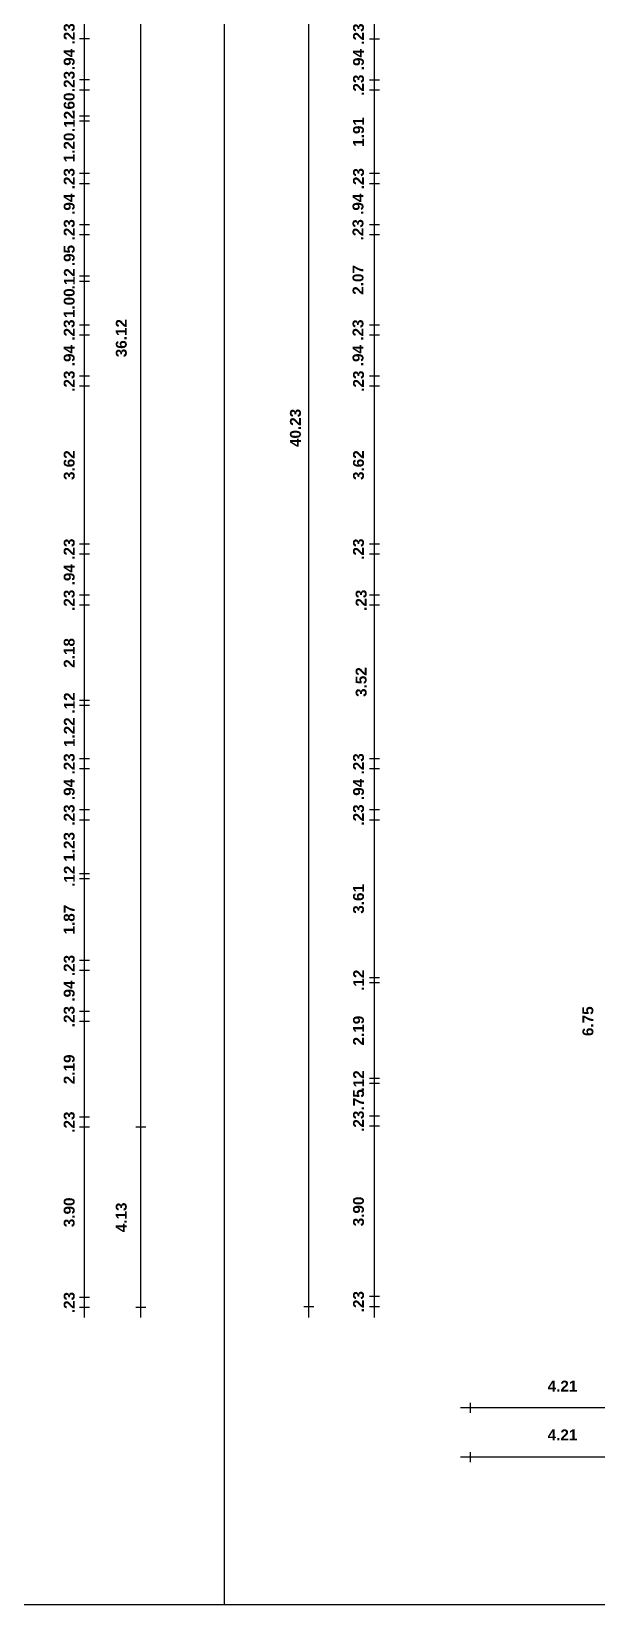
# Model space of a CAD drawing. Header units: metres. Extents: x 1336 to 1656, y -163 to -53.
# Drawn here: x 1495.86 to 1508.82, y -163 to -126.99 of the extents above; entities that cross this region are included whole.
import ezdxf

# ---------------------------------------------------------------- set-up
doc = ezdxf.new("R2010")
doc.units = ezdxf.units.M
doc.header["$PDMODE"] = 3
doc.header["$PDSIZE"] = -15
doc.styles.add('Ar Bold', font='arialbd.ttf')
doc.dimstyles.new('~dimensions', dxfattribs={"dimtxt": 0.25, "dimasz": 0.17, "dimexe": 0.05, "dimexo": 0.0625, "dimgap": 0.06, "dimtad": 1, "dimzin": 4, "dimdsep": 46, "dimtxsty": 'Ar Bold', "dimcen": 0.09, "dimse1": 1, "dimse2": 1, "dimsd1": 1, "dimsd2": 1, "dimclrt": 71, "dimadec": 0, "dimazin": 0, "dimtfac": 1, "dimtix": 1, "dimtofl": 0, "dimtmove": 2, "dimatfit": 3, "dimfxl": 0, "dimtolj": 1, "dimtzin": 0, "dimarcsym": 0})

# ---------------------------------------------------------------- blocks, each defined once
blk = doc.blocks.new('*D1177')
at = {"layer": 'Defpoints', "color": 0}
for p in [(1496.917, -155.974), (1496.964, -155.974), (1496.964, -156.204)]:
    blk.add_point(p, dxfattribs=at)
at = {"color": 71, "insert": (1496.729, -156.089), "char_height": 0.25, "attachment_point": 5, "rotation": 90, "style": 'Ar Bold'}
blk.add_mtext('\\A1;.23', dxfattribs=at)
blk = doc.blocks.new('*D1178')
at = {"layer": 'Defpoints', "color": 0}
for p in [(1496.917, -152.074), (1496.964, -152.074), (1496.964, -155.974)]:
    blk.add_point(p, dxfattribs=at)
at = {"color": 71, "insert": (1496.729, -154.024), "char_height": 0.25, "attachment_point": 5, "rotation": 90, "style": 'Ar Bold'}
blk.add_mtext('\\A1;3.90', dxfattribs=at)
blk = doc.blocks.new('*D1179')
at = {"layer": 'Defpoints', "color": 0}
for p in [(1496.917, -151.844), (1496.964, -151.844), (1496.964, -152.074)]:
    blk.add_point(p, dxfattribs=at)
at = {"color": 71, "insert": (1496.729, -151.959), "char_height": 0.25, "attachment_point": 5, "rotation": 90, "style": 'Ar Bold'}
blk.add_mtext('\\A1;.23', dxfattribs=at)
blk = doc.blocks.new('*D1180')
at = {"layer": 'Defpoints', "color": 0}
for p in [(1496.917, -149.659), (1496.964, -149.659), (1496.964, -151.844)]:
    blk.add_point(p, dxfattribs=at)
at = {"color": 71, "insert": (1496.729, -150.751), "char_height": 0.25, "attachment_point": 5, "rotation": 90, "style": 'Ar Bold'}
blk.add_mtext('\\A1;2.19', dxfattribs=at)
blk = doc.blocks.new('*D1181')
at = {"layer": 'Defpoints', "color": 0}
for p in [(1496.917, -149.429), (1496.964, -149.429), (1496.964, -149.659)]:
    blk.add_point(p, dxfattribs=at)
at = {"color": 71, "insert": (1496.729, -149.544), "char_height": 0.25, "attachment_point": 5, "rotation": 90, "style": 'Ar Bold'}
blk.add_mtext('\\A1;.23', dxfattribs=at)
blk = doc.blocks.new('*D1182')
at = {"layer": 'Defpoints', "color": 0}
for p in [(1496.917, -148.489), (1496.964, -148.489), (1496.964, -149.429)]:
    blk.add_point(p, dxfattribs=at)
at = {"color": 71, "insert": (1496.729, -148.959), "char_height": 0.25, "attachment_point": 5, "rotation": 90, "style": 'Ar Bold'}
blk.add_mtext('\\A1;.94', dxfattribs=at)
blk = doc.blocks.new('*D1183')
at = {"layer": 'Defpoints', "color": 0}
for p in [(1496.917, -148.259), (1496.964, -148.259), (1496.964, -148.489)]:
    blk.add_point(p, dxfattribs=at)
at = {"color": 71, "insert": (1496.729, -148.374), "char_height": 0.25, "attachment_point": 5, "rotation": 90, "style": 'Ar Bold'}
blk.add_mtext('\\A1;.23', dxfattribs=at)
blk = doc.blocks.new('*D1184')
at = {"layer": 'Defpoints', "color": 0}
for p in [(1496.917, -146.389), (1496.964, -146.389), (1496.964, -148.259)]:
    blk.add_point(p, dxfattribs=at)
at = {"color": 71, "insert": (1496.729, -147.324), "char_height": 0.25, "attachment_point": 5, "rotation": 90, "style": 'Ar Bold'}
blk.add_mtext('\\A1;1.87', dxfattribs=at)
blk = doc.blocks.new('*D1185')
at = {"layer": 'Defpoints', "color": 0}
for p in [(1496.917, -146.274), (1496.964, -146.274), (1496.964, -146.389)]:
    blk.add_point(p, dxfattribs=at)
at = {"color": 71, "insert": (1496.731, -146.331), "char_height": 0.25, "attachment_point": 5, "rotation": 90, "style": 'Ar Bold'}
blk.add_mtext('\\A1;.12', dxfattribs=at)
blk = doc.blocks.new('*D1186')
at = {"layer": 'Defpoints', "color": 0}
for p in [(1496.917, -145.044), (1496.964, -145.044), (1496.964, -146.274)]:
    blk.add_point(p, dxfattribs=at)
at = {"color": 71, "insert": (1496.729, -145.659), "char_height": 0.25, "attachment_point": 5, "rotation": 90, "style": 'Ar Bold'}
blk.add_mtext('\\A1;1.23', dxfattribs=at)
blk = doc.blocks.new('*D1187')
at = {"layer": 'Defpoints', "color": 0}
for p in [(1496.917, -144.814), (1496.964, -144.814), (1496.964, -145.044)]:
    blk.add_point(p, dxfattribs=at)
at = {"color": 71, "insert": (1496.729, -144.929), "char_height": 0.25, "attachment_point": 5, "rotation": 90, "style": 'Ar Bold'}
blk.add_mtext('\\A1;.23', dxfattribs=at)
blk = doc.blocks.new('*D1188')
at = {"layer": 'Defpoints', "color": 0}
for p in [(1496.917, -143.874), (1496.964, -143.874), (1496.964, -144.814)]:
    blk.add_point(p, dxfattribs=at)
at = {"color": 71, "insert": (1496.729, -144.344), "char_height": 0.25, "attachment_point": 5, "rotation": 90, "style": 'Ar Bold'}
blk.add_mtext('\\A1;.94', dxfattribs=at)
blk = doc.blocks.new('*D1189')
at = {"layer": 'Defpoints', "color": 0}
for p in [(1496.917, -143.644), (1496.964, -143.644), (1496.964, -143.874)]:
    blk.add_point(p, dxfattribs=at)
at = {"color": 71, "insert": (1496.729, -143.759), "char_height": 0.25, "attachment_point": 5, "rotation": 90, "style": 'Ar Bold'}
blk.add_mtext('\\A1;.23', dxfattribs=at)
blk = doc.blocks.new('*D1190')
at = {"layer": 'Defpoints', "color": 0}
for p in [(1496.917, -142.424), (1496.964, -142.424), (1496.964, -143.644)]:
    blk.add_point(p, dxfattribs=at)
at = {"color": 71, "insert": (1496.731, -143.034), "char_height": 0.25, "attachment_point": 5, "rotation": 90, "style": 'Ar Bold'}
blk.add_mtext('\\A1;1.22', dxfattribs=at)
blk = doc.blocks.new('*D1191')
at = {"layer": 'Defpoints', "color": 0}
for p in [(1496.917, -142.309), (1496.964, -142.309), (1496.964, -142.424)]:
    blk.add_point(p, dxfattribs=at)
at = {"color": 71, "insert": (1496.731, -142.366), "char_height": 0.25, "attachment_point": 5, "rotation": 90, "style": 'Ar Bold'}
blk.add_mtext('\\A1;.12', dxfattribs=at)
blk = doc.blocks.new('*D1192')
at = {"layer": 'Defpoints', "color": 0}
for p in [(1496.917, -140.129), (1496.964, -140.129), (1496.964, -142.309)]:
    blk.add_point(p, dxfattribs=at)
at = {"color": 71, "insert": (1496.729, -141.219), "char_height": 0.25, "attachment_point": 5, "rotation": 90, "style": 'Ar Bold'}
blk.add_mtext('\\A1;2.18', dxfattribs=at)
blk = doc.blocks.new('*D1193')
at = {"layer": 'Defpoints', "color": 0}
for p in [(1496.917, -139.899), (1496.964, -139.899), (1496.964, -140.129)]:
    blk.add_point(p, dxfattribs=at)
at = {"color": 71, "insert": (1496.729, -140.014), "char_height": 0.25, "attachment_point": 5, "rotation": 90, "style": 'Ar Bold'}
blk.add_mtext('\\A1;.23', dxfattribs=at)
blk = doc.blocks.new('*D1194')
at = {"layer": 'Defpoints', "color": 0}
for p in [(1496.917, -138.959), (1496.964, -138.959), (1496.964, -139.899)]:
    blk.add_point(p, dxfattribs=at)
at = {"color": 71, "insert": (1496.729, -139.429), "char_height": 0.25, "attachment_point": 5, "rotation": 90, "style": 'Ar Bold'}
blk.add_mtext('\\A1;.94', dxfattribs=at)
blk = doc.blocks.new('*D1195')
at = {"layer": 'Defpoints', "color": 0}
for p in [(1496.917, -138.729), (1496.964, -138.729), (1496.964, -138.959)]:
    blk.add_point(p, dxfattribs=at)
at = {"color": 71, "insert": (1496.729, -138.844), "char_height": 0.25, "attachment_point": 5, "rotation": 90, "style": 'Ar Bold'}
blk.add_mtext('\\A1;.23', dxfattribs=at)
blk = doc.blocks.new('*D1196')
at = {"layer": 'Defpoints', "color": 0}
for p in [(1496.917, -135.114), (1496.964, -135.114), (1496.964, -138.729)]:
    blk.add_point(p, dxfattribs=at)
at = {"color": 71, "insert": (1496.729, -136.921), "char_height": 0.25, "attachment_point": 5, "rotation": 90, "style": 'Ar Bold'}
blk.add_mtext('\\A1;3.62', dxfattribs=at)
blk = doc.blocks.new('*D1197')
at = {"layer": 'Defpoints', "color": 0}
for p in [(1496.917, -134.884), (1496.964, -134.884), (1496.964, -135.114)]:
    blk.add_point(p, dxfattribs=at)
at = {"color": 71, "insert": (1496.729, -134.999), "char_height": 0.25, "attachment_point": 5, "rotation": 90, "style": 'Ar Bold'}
blk.add_mtext('\\A1;.23', dxfattribs=at)
blk = doc.blocks.new('*D1198')
at = {"layer": 'Defpoints', "color": 0}
for p in [(1496.917, -133.944), (1496.964, -133.944), (1496.964, -134.884)]:
    blk.add_point(p, dxfattribs=at)
at = {"color": 71, "insert": (1496.729, -134.414), "char_height": 0.25, "attachment_point": 5, "rotation": 90, "style": 'Ar Bold'}
blk.add_mtext('\\A1;.94', dxfattribs=at)
blk = doc.blocks.new('*D1199')
at = {"layer": 'Defpoints', "color": 0}
for p in [(1496.917, -133.714), (1496.964, -133.714), (1496.964, -133.944)]:
    blk.add_point(p, dxfattribs=at)
at = {"color": 71, "insert": (1496.729, -133.829), "char_height": 0.25, "attachment_point": 5, "rotation": 90, "style": 'Ar Bold'}
blk.add_mtext('\\A1;.23', dxfattribs=at)
blk = doc.blocks.new('*D1200')
at = {"layer": 'Defpoints', "color": 0}
for p in [(1496.917, -132.714), (1496.964, -132.714), (1496.964, -133.714)]:
    blk.add_point(p, dxfattribs=at)
at = {"color": 71, "insert": (1496.729, -133.214), "char_height": 0.25, "attachment_point": 5, "rotation": 90, "style": 'Ar Bold'}
blk.add_mtext('\\A1;1.00', dxfattribs=at)
blk = doc.blocks.new('*D1201')
at = {"layer": 'Defpoints', "color": 0}
for p in [(1496.917, -132.599), (1496.964, -132.599), (1496.964, -132.714)]:
    blk.add_point(p, dxfattribs=at)
at = {"color": 71, "insert": (1496.731, -132.656), "char_height": 0.25, "attachment_point": 5, "rotation": 90, "style": 'Ar Bold'}
blk.add_mtext('\\A1;.12', dxfattribs=at)
blk = doc.blocks.new('*D1202')
at = {"layer": 'Defpoints', "color": 0}
for p in [(1496.917, -131.649), (1496.964, -131.649), (1496.964, -132.599)]:
    blk.add_point(p, dxfattribs=at)
at = {"color": 71, "insert": (1496.729, -132.124), "char_height": 0.25, "attachment_point": 5, "rotation": 90, "style": 'Ar Bold'}
blk.add_mtext('\\A1;.95', dxfattribs=at)
blk = doc.blocks.new('*D1203')
at = {"layer": 'Defpoints', "color": 0}
for p in [(1496.917, -131.419), (1496.964, -131.419), (1496.964, -131.649)]:
    blk.add_point(p, dxfattribs=at)
at = {"color": 71, "insert": (1496.729, -131.534), "char_height": 0.25, "attachment_point": 5, "rotation": 90, "style": 'Ar Bold'}
blk.add_mtext('\\A1;.23', dxfattribs=at)
blk = doc.blocks.new('*D1204')
at = {"layer": 'Defpoints', "color": 0}
for p in [(1496.917, -130.479), (1496.964, -130.479), (1496.964, -131.419)]:
    blk.add_point(p, dxfattribs=at)
at = {"color": 71, "insert": (1496.729, -130.949), "char_height": 0.25, "attachment_point": 5, "rotation": 90, "style": 'Ar Bold'}
blk.add_mtext('\\A1;.94', dxfattribs=at)
blk = doc.blocks.new('*D1205')
at = {"layer": 'Defpoints', "color": 0}
for p in [(1496.917, -130.249), (1496.964, -130.249), (1496.964, -130.479)]:
    blk.add_point(p, dxfattribs=at)
at = {"color": 71, "insert": (1496.729, -130.364), "char_height": 0.25, "attachment_point": 5, "rotation": 90, "style": 'Ar Bold'}
blk.add_mtext('\\A1;.23', dxfattribs=at)
blk = doc.blocks.new('*D1206')
at = {"layer": 'Defpoints', "color": 0}
for p in [(1496.917, -129.049), (1496.964, -129.049), (1496.964, -130.249)]:
    blk.add_point(p, dxfattribs=at)
at = {"color": 71, "insert": (1496.729, -129.649), "char_height": 0.25, "attachment_point": 5, "rotation": 90, "style": 'Ar Bold'}
blk.add_mtext('\\A1;1.20', dxfattribs=at)
blk = doc.blocks.new('*D1207')
at = {"layer": 'Defpoints', "color": 0}
for p in [(1496.917, -128.996), (1496.964, -128.996), (1496.964, -129.111)]:
    blk.add_point(p, dxfattribs=at)
at = {"color": 71, "insert": (1496.731, -129.053), "char_height": 0.25, "attachment_point": 5, "rotation": 90, "style": 'Ar Bold'}
blk.add_mtext('\\A1;.12', dxfattribs=at)
blk = doc.blocks.new('*D1208')
at = {"layer": 'Defpoints', "color": 0}
for p in [(1496.917, -128.334), (1496.964, -128.334), (1496.964, -128.934)]:
    blk.add_point(p, dxfattribs=at)
at = {"color": 71, "insert": (1496.729, -128.634), "char_height": 0.25, "attachment_point": 5, "rotation": 90, "style": 'Ar Bold'}
blk.add_mtext('\\A1;.60', dxfattribs=at)
blk = doc.blocks.new('*D1209')
at = {"layer": 'Defpoints', "color": 0}
for p in [(1496.917, -128.025), (1496.964, -128.025), (1496.964, -128.255)]:
    blk.add_point(p, dxfattribs=at)
at = {"color": 71, "insert": (1496.729, -128.14), "char_height": 0.25, "attachment_point": 5, "rotation": 90, "style": 'Ar Bold'}
blk.add_mtext('\\A1;.23', dxfattribs=at)
blk = doc.blocks.new('*D1210')
at = {"layer": 'Defpoints', "color": 0}
for p in [(1496.917, -127.164), (1496.964, -127.164), (1496.964, -128.104)]:
    blk.add_point(p, dxfattribs=at)
at = {"color": 71, "insert": (1496.729, -127.634), "char_height": 0.25, "attachment_point": 5, "rotation": 90, "style": 'Ar Bold'}
blk.add_mtext('\\A1;.94', dxfattribs=at)
blk = doc.blocks.new('*D1211')
at = {"layer": 'Defpoints', "color": 0}
for p in [(1496.917, -126.934), (1496.964, -126.934), (1496.964, -127.164)]:
    blk.add_point(p, dxfattribs=at)
at = {"color": 71, "insert": (1496.729, -127.049), "char_height": 0.25, "attachment_point": 5, "rotation": 90, "style": 'Ar Bold'}
blk.add_mtext('\\A1;.23', dxfattribs=at)
blk = doc.blocks.new('*D1229')
at = {"layer": 'Defpoints', "color": 0}
for p in [(1498.108, -152.074), (1498.255, -152.074), (1498.255, -156.204)]:
    blk.add_point(p, dxfattribs=at)
at = {"color": 71, "insert": (1497.921, -154.139), "char_height": 0.25, "attachment_point": 5, "rotation": 90, "style": 'Ar Bold'}
blk.add_mtext('\\A1;4.13', dxfattribs=at)
blk = doc.blocks.new('*D1230')
at = {"layer": 'Defpoints', "color": 0}
for p in [(1498.108, -115.954), (1498.255, -115.954), (1498.255, -152.074)]:
    blk.add_point(p, dxfattribs=at)
at = {"color": 71, "insert": (1497.921, -134.014), "char_height": 0.25, "attachment_point": 5, "rotation": 90, "style": 'Ar Bold'}
blk.add_mtext('\\A1;36.12', dxfattribs=at)
blk = doc.blocks.new('*D1340')
at = {"layer": 'Defpoints', "color": 0}
for p in [(1508.784, -146.274), (1508.866, -146.274), (1508.866, -153.024)]:
    blk.add_point(p, dxfattribs=at)
at = {"color": 71, "insert": (1508.597, -149.649), "char_height": 0.25, "attachment_point": 5, "rotation": 90, "style": 'Ar Bold'}
blk.add_mtext('\\A1;6.75', dxfattribs=at)
blk = doc.blocks.new('*D1341')
at = {"layer": 'Defpoints', "color": 0}
for p in [(1503.536, -155.954), (1503.595, -155.954), (1503.595, -156.184)]:
    blk.add_point(p, dxfattribs=at)
at = {"color": 71, "insert": (1503.348, -156.069), "char_height": 0.25, "attachment_point": 5, "rotation": 90, "style": 'Ar Bold'}
blk.add_mtext('\\A1;.23', dxfattribs=at)
blk = doc.blocks.new('*D1342')
at = {"layer": 'Defpoints', "color": 0}
for p in [(1503.536, -152.054), (1503.595, -152.054), (1503.595, -155.954)]:
    blk.add_point(p, dxfattribs=at)
at = {"color": 71, "insert": (1503.348, -154.004), "char_height": 0.25, "attachment_point": 5, "rotation": 90, "style": 'Ar Bold'}
blk.add_mtext('\\A1;3.90', dxfattribs=at)
blk = doc.blocks.new('*D1343')
at = {"layer": 'Defpoints', "color": 0}
for p in [(1503.536, -151.824), (1503.595, -151.824), (1503.595, -152.054)]:
    blk.add_point(p, dxfattribs=at)
at = {"color": 71, "insert": (1503.348, -151.939), "char_height": 0.25, "attachment_point": 5, "rotation": 90, "style": 'Ar Bold'}
blk.add_mtext('\\A1;.23', dxfattribs=at)
blk = doc.blocks.new('*D1344')
at = {"layer": 'Defpoints', "color": 0}
for p in [(1503.536, -151.074), (1503.595, -151.074), (1503.595, -151.824)]:
    blk.add_point(p, dxfattribs=at)
at = {"color": 71, "insert": (1503.349, -151.449), "char_height": 0.25, "attachment_point": 5, "rotation": 90, "style": 'Ar Bold'}
blk.add_mtext('\\A1;.75', dxfattribs=at)
blk = doc.blocks.new('*D1345')
at = {"layer": 'Defpoints', "color": 0}
for p in [(1503.536, -150.959), (1503.595, -150.959), (1503.595, -151.074)]:
    blk.add_point(p, dxfattribs=at)
at = {"color": 71, "insert": (1503.35, -151.016), "char_height": 0.25, "attachment_point": 5, "rotation": 90, "style": 'Ar Bold'}
blk.add_mtext('\\A1;.12', dxfattribs=at)
blk = doc.blocks.new('*D1346')
at = {"layer": 'Defpoints', "color": 0}
for p in [(1503.536, -148.769), (1503.595, -148.769), (1503.595, -150.959)]:
    blk.add_point(p, dxfattribs=at)
at = {"color": 71, "insert": (1503.348, -149.864), "char_height": 0.25, "attachment_point": 5, "rotation": 90, "style": 'Ar Bold'}
blk.add_mtext('\\A1;2.19', dxfattribs=at)
blk = doc.blocks.new('*D1347')
at = {"layer": 'Defpoints', "color": 0}
for p in [(1503.536, -148.654), (1503.595, -148.654), (1503.595, -148.769)]:
    blk.add_point(p, dxfattribs=at)
at = {"color": 71, "insert": (1503.35, -148.711), "char_height": 0.25, "attachment_point": 5, "rotation": 90, "style": 'Ar Bold'}
blk.add_mtext('\\A1;.12', dxfattribs=at)
blk = doc.blocks.new('*D1348')
at = {"layer": 'Defpoints', "color": 0}
for p in [(1503.536, -145.044), (1503.595, -145.044), (1503.595, -148.654)]:
    blk.add_point(p, dxfattribs=at)
at = {"color": 71, "insert": (1503.348, -146.849), "char_height": 0.25, "attachment_point": 5, "rotation": 90, "style": 'Ar Bold'}
blk.add_mtext('\\A1;3.61', dxfattribs=at)
blk = doc.blocks.new('*D709')
at = {"layer": 'Defpoints', "color": 0}
for p in [(1503.536, -144.814), (1503.595, -144.814), (1503.595, -145.044)]:
    blk.add_point(p, dxfattribs=at)
at = {"color": 71, "insert": (1503.348, -144.929), "char_height": 0.25, "attachment_point": 5, "rotation": 90, "style": 'Ar Bold'}
blk.add_mtext('\\A1;.23', dxfattribs=at)
blk = doc.blocks.new('*D710')
at = {"layer": 'Defpoints', "color": 0}
for p in [(1503.536, -143.874), (1503.595, -143.874), (1503.595, -144.814)]:
    blk.add_point(p, dxfattribs=at)
at = {"color": 71, "insert": (1503.348, -144.344), "char_height": 0.25, "attachment_point": 5, "rotation": 90, "style": 'Ar Bold'}
blk.add_mtext('\\A1;.94', dxfattribs=at)
blk = doc.blocks.new('*D711')
at = {"layer": 'Defpoints', "color": 0}
for p in [(1503.536, -143.644), (1503.595, -143.644), (1503.595, -143.874)]:
    blk.add_point(p, dxfattribs=at)
at = {"color": 71, "insert": (1503.348, -143.759), "char_height": 0.25, "attachment_point": 5, "rotation": 90, "style": 'Ar Bold'}
blk.add_mtext('\\A1;.23', dxfattribs=at)
blk = doc.blocks.new('*D712')
at = {"layer": 'Defpoints', "color": 0}
for p in [(1503.536, -138.729), (1503.595, -138.729), (1503.595, -138.959)]:
    blk.add_point(p, dxfattribs=at)
at = {"color": 71, "insert": (1503.348, -138.844), "char_height": 0.25, "attachment_point": 5, "rotation": 90, "style": 'Ar Bold'}
blk.add_mtext('\\A1;.23', dxfattribs=at)
blk = doc.blocks.new('*D713')
at = {"layer": 'Defpoints', "color": 0}
for p in [(1503.536, -135.114), (1503.595, -135.114), (1503.595, -138.729)]:
    blk.add_point(p, dxfattribs=at)
at = {"color": 71, "insert": (1503.348, -136.921), "char_height": 0.25, "attachment_point": 5, "rotation": 90, "style": 'Ar Bold'}
blk.add_mtext('\\A1;3.62', dxfattribs=at)
blk = doc.blocks.new('*D714')
at = {"layer": 'Defpoints', "color": 0}
for p in [(1503.536, -134.884), (1503.595, -134.884), (1503.595, -135.114)]:
    blk.add_point(p, dxfattribs=at)
at = {"color": 71, "insert": (1503.348, -134.999), "char_height": 0.25, "attachment_point": 5, "rotation": 90, "style": 'Ar Bold'}
blk.add_mtext('\\A1;.23', dxfattribs=at)
blk = doc.blocks.new('*D715')
at = {"layer": 'Defpoints', "color": 0}
for p in [(1503.536, -130.249), (1503.595, -130.249), (1503.595, -130.479)]:
    blk.add_point(p, dxfattribs=at)
at = {"color": 71, "insert": (1503.348, -130.364), "char_height": 0.25, "attachment_point": 5, "rotation": 90, "style": 'Ar Bold'}
blk.add_mtext('\\A1;.23', dxfattribs=at)
blk = doc.blocks.new('*D716')
at = {"layer": 'Defpoints', "color": 0}
for p in [(1503.536, -128.339), (1503.595, -128.339), (1503.595, -130.249)]:
    blk.add_point(p, dxfattribs=at)
at = {"color": 71, "insert": (1503.348, -129.294), "char_height": 0.25, "attachment_point": 5, "rotation": 90, "style": 'Ar Bold'}
blk.add_mtext('\\A1;1.91', dxfattribs=at)
blk = doc.blocks.new('*D717')
at = {"layer": 'Defpoints', "color": 0}
for p in [(1503.536, -128.109), (1503.595, -128.109), (1503.595, -128.339)]:
    blk.add_point(p, dxfattribs=at)
at = {"color": 71, "insert": (1503.348, -128.224), "char_height": 0.25, "attachment_point": 5, "rotation": 90, "style": 'Ar Bold'}
blk.add_mtext('\\A1;.23', dxfattribs=at)
blk = doc.blocks.new('*D718')
at = {"layer": 'Defpoints', "color": 0}
for p in [(1503.536, -127.169), (1503.595, -127.169), (1503.595, -128.109)]:
    blk.add_point(p, dxfattribs=at)
at = {"color": 71, "insert": (1503.348, -127.639), "char_height": 0.25, "attachment_point": 5, "rotation": 90, "style": 'Ar Bold'}
blk.add_mtext('\\A1;.94', dxfattribs=at)
blk = doc.blocks.new('*D719')
at = {"layer": 'Defpoints', "color": 0}
for p in [(1503.536, -126.939), (1503.595, -126.939), (1503.595, -127.169)]:
    blk.add_point(p, dxfattribs=at)
at = {"color": 71, "insert": (1503.348, -127.054), "char_height": 0.25, "attachment_point": 5, "rotation": 90, "style": 'Ar Bold'}
blk.add_mtext('\\A1;.23', dxfattribs=at)
blk = doc.blocks.new('*D732')
at = {"layer": 'Defpoints', "color": 0}
for p in [(1502.093, -115.954), (1502.093, -115.954), (1502.093, -156.184)]:
    blk.add_point(p, dxfattribs=at)
at = {"color": 71, "insert": (1501.905, -136.069), "char_height": 0.25, "attachment_point": 5, "rotation": 90, "style": 'Ar Bold'}
blk.add_mtext('\\A1;40.23', dxfattribs=at)
blk = doc.blocks.new('*D734')
at = {"layer": 'Defpoints', "color": 0}
for p in [(1505.911, -158.386), (1510.116, -158.186), (1510.116, -158.386)]:
    blk.add_point(p, dxfattribs=at)
at = {"color": 71, "insert": (1508.014, -158.001), "char_height": 0.25, "attachment_point": 5, "style": 'Ar Bold'}
blk.add_mtext('\\A1;4.21', dxfattribs=at)
blk = doc.blocks.new('*D741')
at = {"layer": 'Defpoints', "color": 0}
for p in [(1510.116, -159.303), (1505.911, -159.516), (1510.116, -159.516)]:
    blk.add_point(p, dxfattribs=at)
at = {"color": 71, "insert": (1508.014, -159.118), "char_height": 0.25, "attachment_point": 5, "style": 'Ar Bold'}
blk.add_mtext('\\A1;4.21', dxfattribs=at)
blk = doc.blocks.new('*D697')
at = {"layer": 'Defpoints', "color": 0}
for p in [(1503.595, -140.129), (1503.595, -140.129), (1503.595, -143.644)]:
    blk.add_point(p, dxfattribs=at)
at = {"color": 71, "insert": (1503.408, -141.886), "char_height": 0.25, "attachment_point": 5, "rotation": 90, "style": 'Ar Bold'}
blk.add_mtext('\\A1;3.52', dxfattribs=at)
blk = doc.blocks.new('*D698')
at = {"layer": 'Defpoints', "color": 0}
for p in [(1503.595, -139.899), (1503.595, -139.899), (1503.595, -140.129)]:
    blk.add_point(p, dxfattribs=at)
at = {"color": 71, "insert": (1503.408, -140.014), "char_height": 0.25, "attachment_point": 5, "rotation": 90, "style": 'Ar Bold'}
blk.add_mtext('\\A1;.23', dxfattribs=at)
blk = doc.blocks.new('*D699')
at = {"layer": 'Defpoints', "color": 0}
for p in [(1503.525, -133.944), (1503.595, -133.944), (1503.595, -134.884)]:
    blk.add_point(p, dxfattribs=at)
at = {"color": 71, "insert": (1503.337, -134.414), "char_height": 0.25, "attachment_point": 5, "rotation": 90, "style": 'Ar Bold'}
blk.add_mtext('\\A1;.94', dxfattribs=at)
blk = doc.blocks.new('*D700')
at = {"layer": 'Defpoints', "color": 0}
for p in [(1503.525, -133.714), (1503.595, -133.714), (1503.595, -133.944)]:
    blk.add_point(p, dxfattribs=at)
at = {"color": 71, "insert": (1503.337, -133.829), "char_height": 0.25, "attachment_point": 5, "rotation": 90, "style": 'Ar Bold'}
blk.add_mtext('\\A1;.23', dxfattribs=at)
blk = doc.blocks.new('*D701')
at = {"layer": 'Defpoints', "color": 0}
for p in [(1503.525, -131.649), (1503.595, -131.649), (1503.595, -133.714)]:
    blk.add_point(p, dxfattribs=at)
at = {"color": 71, "insert": (1503.337, -132.681), "char_height": 0.25, "attachment_point": 5, "rotation": 90, "style": 'Ar Bold'}
blk.add_mtext('\\A1;2.07', dxfattribs=at)
blk = doc.blocks.new('*D702')
at = {"layer": 'Defpoints', "color": 0}
for p in [(1503.525, -131.419), (1503.595, -131.419), (1503.595, -131.649)]:
    blk.add_point(p, dxfattribs=at)
at = {"color": 71, "insert": (1503.337, -131.534), "char_height": 0.25, "attachment_point": 5, "rotation": 90, "style": 'Ar Bold'}
blk.add_mtext('\\A1;.23', dxfattribs=at)
blk = doc.blocks.new('*D703')
at = {"layer": 'Defpoints', "color": 0}
for p in [(1503.525, -130.479), (1503.595, -130.479), (1503.595, -131.419)]:
    blk.add_point(p, dxfattribs=at)
at = {"color": 71, "insert": (1503.337, -130.949), "char_height": 0.25, "attachment_point": 5, "rotation": 90, "style": 'Ar Bold'}
blk.add_mtext('\\A1;.94', dxfattribs=at)

msp = doc.modelspace()

# ---------------------------------------------------------------- linework, layer by layer
at = {"color": 4}
for p, q in [((1500.2733, -53.0012), (1500.2733, -163.0012)), ((1497.0795, -156.4338), (1497.0795, -110.1638)), ((1498.3699, -156.4338), (1498.3699, -110.1638)), ((1502.2081, -156.4338), (1502.2081, -110.1638)), ((1503.7104, -156.4338), (1503.7104, -110.1638)), ((1497.1945, -127.1638), (1496.9645, -127.1638)), ((1503.8254, -127.1688), (1503.5954, -127.1688)), ((1497.1945, -128.1038), (1496.9645, -128.1038)), ((1503.8254, -128.1088), (1503.5954, -128.1088)), ((1497.1945, -128.3338), (1496.9645, -128.3338)), ((1503.8254, -128.3388), (1503.5954, -128.3388)), ((1497.1945, -128.9338), (1496.9645, -128.9338)), ((1497.1945, -129.0488), (1496.9645, -129.0488)), ((1497.1945, -130.2488), (1496.9645, -130.2488)), ((1503.8254, -130.2488), (1503.5954, -130.2488)), ((1497.1945, -130.4788), (1496.9645, -130.4788)), ((1503.8254, -130.4788), (1503.5954, -130.4788)), ((1497.1945, -131.4188), (1496.9645, -131.4188)), ((1503.8254, -131.4188), (1503.5954, -131.4188)), ((1497.1945, -131.6488), (1496.9645, -131.6488)), ((1503.8254, -131.6488), (1503.5954, -131.6488)), ((1497.1945, -132.5988), (1496.9645, -132.5988)), ((1497.1945, -132.7138), (1496.9645, -132.7138)), ((1497.1945, -133.7138), (1496.9645, -133.7138)), ((1497.1945, -133.9438), (1496.9645, -133.9438)), ((1503.8254, -133.7138), (1503.5954, -133.7138)), ((1503.8254, -133.9438), (1503.5954, -133.9438)), ((1497.1945, -134.8838), (1496.9645, -134.8838)), ((1503.8254, -134.8838), (1503.5954, -134.8838)), ((1497.1945, -135.1138), (1496.9645, -135.1138)), ((1503.8254, -135.1138), (1503.5954, -135.1138)), ((1497.1945, -138.7288), (1496.9645, -138.7288)), ((1497.1945, -138.9588), (1496.9645, -138.9588)), ((1503.8254, -138.7288), (1503.5954, -138.7288)), ((1503.8254, -138.9588), (1503.5954, -138.9588)), ((1497.1945, -139.8988), (1496.9645, -139.8988)), ((1503.8254, -139.8988), (1503.5954, -139.8988)), ((1497.1945, -140.1288), (1496.9645, -140.1288)), ((1503.8254, -140.1288), (1503.5954, -140.1288)), ((1497.1945, -142.3088), (1496.9645, -142.3088)), ((1497.1945, -142.4238), (1496.9645, -142.4238)), ((1497.1945, -143.6438), (1496.9645, -143.6438)), ((1503.8254, -143.6438), (1503.5954, -143.6438)), ((1497.1945, -143.8738), (1496.9645, -143.8738)), ((1503.8254, -143.8738), (1503.5954, -143.8738)), ((1497.1945, -144.8138), (1496.9645, -144.8138)), ((1497.1945, -145.0438), (1496.9645, -145.0438)), ((1503.8254, -144.8138), (1503.5954, -144.8138)), ((1503.8254, -145.0438), (1503.5954, -145.0438)), ((1497.1945, -146.2738), (1496.9645, -146.2738)), ((1497.1945, -146.3888), (1496.9645, -146.3888)), ((1497.1945, -148.2588), (1496.9645, -148.2588)), ((1497.1945, -148.4888), (1496.9645, -148.4888)), ((1503.8254, -148.6538), (1503.5954, -148.6538)), ((1503.8254, -148.7688), (1503.5954, -148.7688)), ((1497.1945, -149.4288), (1496.9645, -149.4288)), ((1497.1945, -149.6588), (1496.9645, -149.6588)), ((1503.8254, -150.9588), (1503.5954, -150.9588)), ((1503.8254, -151.0738), (1503.5954, -151.0738)), ((1497.1945, -151.8438), (1496.9645, -151.8438)), ((1503.8254, -151.8238), (1503.5954, -151.8238)), ((1497.1945, -152.0738), (1496.9645, -152.0738)), ((1498.4849, -152.0738), (1498.2549, -152.0738)), ((1503.8254, -152.0538), (1503.5954, -152.0538)), ((1497.1945, -155.9738), (1496.9645, -155.9738)), ((1497.1945, -156.2038), (1496.9645, -156.2038)), ((1498.4849, -156.2038), (1498.2549, -156.2038)), ((1502.3231, -156.1838), (1502.0931, -156.1838)), ((1503.8254, -155.9538), (1503.5954, -155.9538)), ((1503.8254, -156.1838), (1503.5954, -156.1838)), ((1505.9112, -158.6161), (1505.9112, -158.3861)), ((1533.4912, -158.5011), (1505.6812, -158.5011)), ((1533.4912, -159.6309), (1505.6812, -159.6309)), ((1505.9112, -159.7459), (1505.9112, -159.5159))]:
    msp.add_line(p, q, dxfattribs=at)
at = {"color": 5}
msp.add_lwpolyline([(1336.0655, -163.0012), (1616.2998, -163.0012), (1616.2998, -53.0012), (1336.0655, -53.0012)], close=True, dxfattribs=at)

# ---------------------------------------------------------------- dimensions: what is measured, and where the dimension line sits
for base, p1, p2, angle, picture, middle in [((1498.1082, -115.9538), (1498.2549, -152.0738), (1498.2549, -115.9538), 90, '*D1230', (1497.9206, -134.0138)), ((1496.9166, -126.9338), (1496.9645, -127.1638), (1496.9645, -126.9338), 90, '*D1211', (1496.729, -127.0488)), ((1503.5359, -126.9388), (1503.5954, -127.1688), (1503.5954, -126.9388), 270, '*D719', (1503.3483, -127.0538)), ((1496.9166, -127.1638), (1496.9645, -128.1038), (1496.9645, -127.1638), 90, '*D1210', (1496.7289, -127.6338)), ((1503.5359, -127.1688), (1503.5954, -128.1088), (1503.5954, -127.1688), 270, '*D718', (1503.3482, -127.6388)), ((1496.9166, -128.0251), (1496.9645, -128.2551), (1496.9645, -128.0251), 90, '*D1209', (1496.729, -128.1401)), ((1503.5359, -128.1088), (1503.5954, -128.3388), (1503.5954, -128.1088), 270, '*D717', (1503.3483, -128.2238)), ((1496.9166, -128.3338), (1496.9645, -128.9338), (1496.9645, -128.3338), 90, '*D1208', (1496.729, -128.6338)), ((1503.5359, -128.3388), (1503.5954, -130.2488), (1503.5954, -128.3388), 270, '*D716', (1503.3482, -129.2938)), ((1496.9166042409, -128.9956505304), (1496.9644951112, -129.1106505304), (1496.9644951112, -128.9956505304), 90, '*D1207', (1496.7310926447, -129.0531505304)), ((1496.9166, -129.0488), (1496.9645, -130.2488), (1496.9645, -129.0488), 90, '*D1206', (1496.729, -129.6488)), ((1496.9166, -130.2488), (1496.9645, -130.4788), (1496.9645, -130.2488), 90, '*D1205', (1496.729, -130.3638)), ((1503.5359, -130.2488), (1503.5954, -130.4788), (1503.5954, -130.2488), 270, '*D715', (1503.3483, -130.3638)), ((1496.9166, -130.4788), (1496.9645, -131.4188), (1496.9645, -130.4788), 90, '*D1204', (1496.7289, -130.9488)), ((1503.5246, -130.4788), (1503.5954, -131.4188), (1503.5954, -130.4788), 90, '*D703', (1503.3368, -130.9488)), ((1496.9166, -131.4188), (1496.9645, -131.6488), (1496.9645, -131.4188), 90, '*D1203', (1496.729, -131.5338)), ((1503.5246, -131.4188), (1503.5954, -131.6488), (1503.5954, -131.4188), 90, '*D702', (1503.3369, -131.5338)), ((1496.9166, -131.6488), (1496.9645, -132.5988), (1496.9645, -131.6488), 90, '*D1202', (1496.7289, -132.1238)), ((1503.5245629133, -131.6488175883), (1503.5953786549, -133.7138175883), (1503.5953786549, -131.6488175883), 90, '*D701', (1503.3369196663, -132.6813175883)), ((1496.9166042409, -132.5988175883), (1496.9644951112, -132.7138175883), (1496.9644951112, -132.5988175883), 90, '*D1201', (1496.7310926447, -132.6563175883)), ((1496.9166, -132.7138), (1496.9645, -133.7138), (1496.9645, -132.7138), 90, '*D1200', (1496.729, -133.2138)), ((1496.9166, -133.9438), (1496.9645, -134.8838), (1496.9645, -133.9438), 90, '*D1198', (1496.7289, -134.4138)), ((1496.9166, -133.7138), (1496.9645, -133.9438), (1496.9645, -133.7138), 90, '*D1199', (1496.729, -133.8288)), ((1503.5246, -133.9438), (1503.5954, -134.8838), (1503.5954, -133.9438), 90, '*D699', (1503.3368, -134.4138)), ((1503.5246, -133.7138), (1503.5954, -133.9438), (1503.5954, -133.7138), 90, '*D700', (1503.3369, -133.8288)), ((1496.9166, -134.8838), (1496.9645, -135.1138), (1496.9645, -134.8838), 90, '*D1197', (1496.729, -134.9988)), ((1503.5359, -134.8838), (1503.5954, -135.1138), (1503.5954, -134.8838), 270, '*D714', (1503.3483, -134.9988)), ((1496.9166042409, -135.1138175883), (1496.9644951112, -138.7288175883), (1496.9644951112, -135.1138175883), 90, '*D1196', (1496.728960994, -136.9213175883)), ((1503.5359144803, -135.1138175883), (1503.5953786549, -138.7288175883), (1503.5953786549, -135.1138175883), 270, '*D713', (1503.3482712334, -136.9213175883)), ((1496.9166, -138.7288), (1496.9645, -138.9588), (1496.9645, -138.7288), 90, '*D1195', (1496.729, -138.8438)), ((1503.5359, -138.7288), (1503.5954, -138.9588), (1503.5954, -138.7288), 270, '*D712', (1503.3483, -138.8438)), ((1496.9166, -138.9588), (1496.9645, -139.8988), (1496.9645, -138.9588), 90, '*D1194', (1496.7289, -139.4288)), ((1496.9166, -139.8988), (1496.9645, -140.1288), (1496.9645, -139.8988), 90, '*D1193', (1496.729, -140.0138)), ((1503.5954, -139.8988), (1503.5954, -140.1288), (1503.5954, -139.8988), 90, '*D698', (1503.4077, -140.0138)), ((1496.9166, -140.1288), (1496.9645, -142.3088), (1496.9645, -140.1288), 90, '*D1192', (1496.7289, -141.2188)), ((1503.5953786549, -140.1288175883), (1503.5953786549, -143.6438175883), (1503.5953786549, -140.1288175883), 90, '*D697', (1503.407735408, -141.8863175883)), ((1496.9166042409, -142.3088175883), (1496.9644951112, -142.4238175883), (1496.9644951112, -142.3088175883), 90, '*D1191', (1496.7310926447, -142.3663175883)), ((1496.9166, -142.4238), (1496.9645, -143.6438), (1496.9645, -142.4238), 90, '*D1190', (1496.7311, -143.0338)), ((1496.9166, -143.6438), (1496.9645, -143.8738), (1496.9645, -143.6438), 90, '*D1189', (1496.729, -143.7588)), ((1503.5359, -143.6438), (1503.5954, -143.8738), (1503.5954, -143.6438), 270, '*D711', (1503.3483, -143.7588)), ((1496.9166, -143.8738), (1496.9645, -144.8138), (1496.9645, -143.8738), 90, '*D1188', (1496.7289, -144.3438)), ((1503.5359, -143.8738), (1503.5954, -144.8138), (1503.5954, -143.8738), 270, '*D710', (1503.3482, -144.3438)), ((1496.9166, -144.8138), (1496.9645, -145.0438), (1496.9645, -144.8138), 90, '*D1187', (1496.729, -144.9288)), ((1503.5359, -144.8138), (1503.5954, -145.0438), (1503.5954, -144.8138), 270, '*D709', (1503.3483, -144.9288)), ((1496.9166, -145.0438), (1496.9645, -146.2738), (1496.9645, -145.0438), 90, '*D1186', (1496.729, -145.6588)), ((1503.5359, -145.0438), (1503.5954, -148.6538), (1503.5954, -145.0438), 270, '*D1348', (1503.3483, -146.8488)), ((1496.9166042409, -146.2738175883), (1496.9644951112, -146.3888175883), (1496.9644951112, -146.2738175883), 90, '*D1185', (1496.7310926447, -146.3313175883)), ((1496.9166, -146.3888), (1496.9645, -148.2588), (1496.9645, -146.3888), 90, '*D1184', (1496.7289, -147.3238)), ((1508.7842, -146.2738), (1508.8662, -153.0238), (1508.8662, -146.2738), 90, '*D1340', (1508.5965, -149.6488)), ((1496.9166, -148.2588), (1496.9645, -148.4888), (1496.9645, -148.2588), 90, '*D1183', (1496.729, -148.3738)), ((1496.9166, -148.4888), (1496.9645, -149.4288), (1496.9645, -148.4888), 90, '*D1182', (1496.7289, -148.9588)), ((1503.5359144803, -148.6538175883), (1503.5953786549, -148.7688175883), (1503.5953786549, -148.6538175883), 270, '*D1347', (1503.3504028841, -148.7113175883)), ((1503.5359, -148.7688), (1503.5954, -150.9588), (1503.5954, -148.7688), 270, '*D1346', (1503.3482, -149.8638)), ((1496.9166, -149.4288), (1496.9645, -149.6588), (1496.9645, -149.4288), 90, '*D1181', (1496.729, -149.5438)), ((1496.9166042409, -149.6588175883), (1496.9644951112, -151.8438175883), (1496.9644951112, -149.6588175883), 90, '*D1180', (1496.7288757279, -150.7513175883)), ((1503.5359144803, -150.9588175883), (1503.5953786549, -151.0738175883), (1503.5953786549, -150.9588175883), 270, '*D1345', (1503.3504028841, -151.0163175883)), ((1503.5359, -151.0738), (1503.5954, -151.8238), (1503.5954, -151.0738), 270, '*D1344', (1503.3488, -151.4488)), ((1496.9166, -151.8438), (1496.9645, -152.0738), (1496.9645, -151.8438), 90, '*D1179', (1496.729, -151.9588)), ((1503.5359, -151.8238), (1503.5954, -152.0538), (1503.5954, -151.8238), 270, '*D1343', (1503.3483, -151.9388)), ((1496.9166, -152.0738), (1496.9645, -155.9738), (1496.9645, -152.0738), 90, '*D1178', (1496.7289, -154.0238)), ((1498.1082, -152.0738), (1498.2549, -156.2038), (1498.2549, -152.0738), 90, '*D1229', (1497.9206, -154.1388)), ((1503.5359, -152.0538), (1503.5954, -155.9538), (1503.5954, -152.0538), 270, '*D1342', (1503.3482, -154.0038)), ((1496.9166, -155.9738), (1496.9645, -156.2038), (1496.9645, -155.9738), 90, '*D1177', (1496.729, -156.0888))]:
    dim = msp.add_linear_dim(base=base, p1=p1, p2=p2, angle=angle, dimstyle='~dimensions')
    dim.commit()
    dim.dimension.update_dxf_attribs({"geometry": picture, "text_midpoint": middle})
for p1, p2, distance, picture, middle in [((1502.0931, -156.1838), (1502.0931, -115.9538), 0, '*D732', (1501.9054, -136.0688)), ((1503.5954, -156.1838), (1503.5954, -155.9538), 0.0595, '*D1341', (1503.3483, -156.0688)), ((1505.9111847134, -158.3861301745), (1510.1161847134, -158.3861301745), 0.2000638318, '*D734', (1508.0136847134, -158.0005547465)), ((1505.9111847134, -159.5158656136), (1510.1161847134, -159.5158656136), 0.2126926123, '*D741', (1508.0136847134, -159.1176614051))]:
    dim = msp.add_aligned_dim(p1=p1, p2=p2, distance=distance, dimstyle='~dimensions')
    dim.commit()
    dim.dimension.update_dxf_attribs({"geometry": picture, "text_midpoint": middle})

doc.saveas('drawing.dxf')
